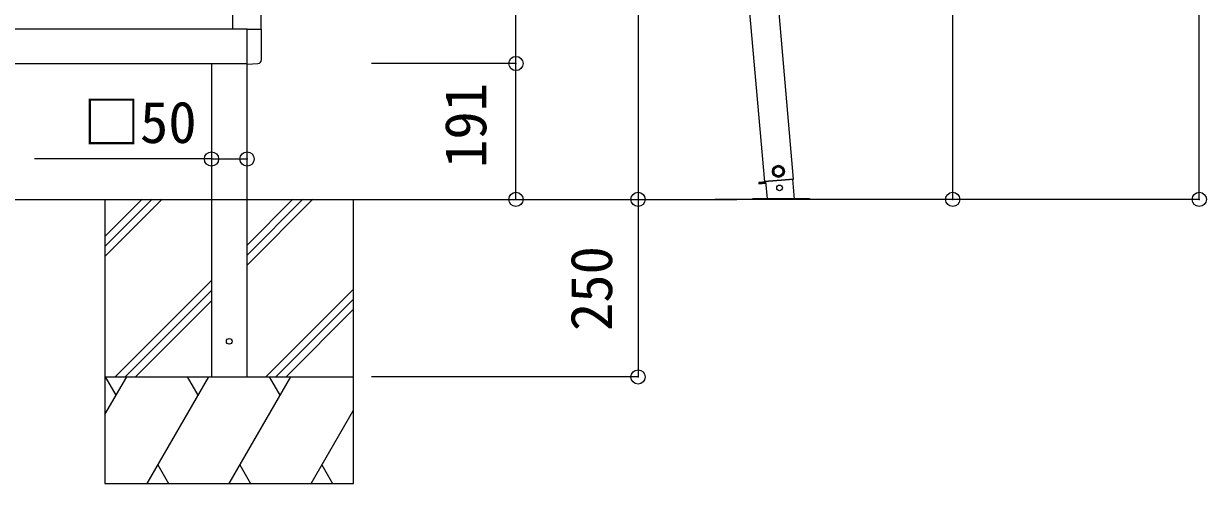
# Model space of a CAD drawing. Units: millimetres at full size; details may follow other scales. Extents: x -5590 to 5652, y -3902 to 3858.
# Drawn here: x -2313 to -648, y -1391 to -744 of the extents above; entities that cross this region are included whole.
import ezdxf
from ezdxf.enums import TextEntityAlignment as Align

# ---------------------------------------------------------------- set-up
doc = ezdxf.new("R2010")
doc.units = ezdxf.units.MM
doc.header["$LTSCALE"] = 20
doc.header["$PDMODE"] = 32
doc.header["$PDSIZE"] = 20
doc.layers.add('0-A_寸法', color=6, linetype='Continuous', lineweight=9)
doc.layers.add('1-0_FRAME', color=7, linetype='Continuous', lineweight=9)
doc.styles.add('ＭＳ ゴシック', font='')
doc.styles.get('ＭＳ ゴシック').set_extended_font_data('MS Gothic')

msp = doc.modelspace()

# ---------------------------------------------------------------- linework, layer by layer
at = {"layer": '0-A_寸法'}
for p, q in [((-657.77, -991.06), (-657.77, 1307.5)), ((-1004.88, -991.06), (-1004.88, 1125.73))]:
    msp.add_line(p, q, dxfattribs=at)
at = {"layer": '1-0_FRAME', "color": 6}
for p, q in [((-1619.79, -799.75), (-1619.79, 36.24)), ((-1447.8, 36.24), (-1447.8, -991.06)), ((-1619.79, -799.75), (-1822.97, -799.75)), ((-1619.79, -991.06), (-1619.79, -799.75)), ((-2048.37, -934.21), (-2297.59, -934.21)), ((-2048.37, -934.21), (-1998.37, -934.21)), ((-1447.8, -991.06), (-1447.8, -1241.06)), ((-1004.88, -991.06), (-1339.19, -991.06)), ((-657.77, -991.06), (-1309.02, -991.06)), ((-1447.8, -1241.06), (-1822.97, -1241.06))]:
    msp.add_line(p, q, dxfattribs=at)
at = {"layer": '1-0_FRAME', "color": 4}
for p, q in [((-2018.37, -751.46), (-2018.37, -12.46)), ((-1978.37, -751.26), (-1978.37, -12.66)), ((-1228.78, -962.46), (-1269.42, -497.94)), ((-1269.59, -966.36), (-1310.26, -501.52)), ((-1998.37, -751.46), (-3430.37, -751.46)), ((-1998.37, -800.46), (-1998.37, -751.26)), ((-1998.37, -751.26), (-1977.87, -751.26)), ((-1977.87, -794.17), (-1977.87, -751.26)), ((-3430.37, -799.96), (-1998.37, -799.96)), ((-2048.37, -800.16), (-2048.37, -1240.96)), ((-1998.37, -800.46), (-1983.08, -799.66)), ((-1998.37, -1240.96), (-1998.37, -800.16)), ((-1228.78, -962.46), (-1269.62, -966.03)), ((-1269.61, -966.03), (-1228.78, -962.46)), ((-1227.7, -990.74), (-1230.16, -962.58)), ((-1268.19, -966.2), (-1278.05, -967.07)), ((-1278.05, -967.07), (-1268.19, -966.21)), ((-1278.05, -967.07), (-1277.88, -969.06)), ((-1268.02, -968.2), (-1277.88, -969.06)), ((-1268.22, -965.91), (-1266.1, -990.07)), ((-1286.36, -991.06), (-1286.36, -990.06))]:
    msp.add_line(p, q, dxfattribs=at)
at = {"layer": '1-0_FRAME'}
for p, q in [((-3318.37, -991.06), (-1309.02, -991.06)), ((-2198.37, -990.96), (-2198.37, -1390.96)), ((-2198.37, -1043.31), (-2146.02, -990.96)), ((-2198.37, -1057.45), (-2131.88, -990.96)), ((-2198.37, -1071.59), (-2117.73, -990.96)), ((-1998.37, -1083.72), (-1905.6, -990.96)), ((-1998.37, -1069.58), (-1919.74, -990.96)), ((-1998.37, -1055.44), (-1933.89, -990.96)), ((-1848.37, -1390.96), (-1848.37, -990.96)), ((-2183.89, -1240.96), (-2048.37, -1105.44)), ((-2169.75, -1240.96), (-2048.37, -1119.58)), ((-1971.76, -1240.96), (-1848.37, -1117.57)), ((-1957.61, -1240.96), (-1848.37, -1131.72)), ((-2155.6, -1240.96), (-2048.37, -1133.72)), ((-1943.47, -1240.96), (-1848.37, -1145.86)), ((-2198.37, -1294.08), (-2167.7, -1240.96)), ((-2198.37, -1240.96), (-1848.37, -1240.96)), ((-2182.7, -1266.94), (-2197.7, -1240.96)), ((-2138.83, -1390.96), (-2052.23, -1240.96)), ((-2067.23, -1266.94), (-2082.23, -1240.96)), ((-2023.36, -1390.96), (-1936.76, -1240.96)), ((-1951.76, -1266.94), (-1966.76, -1240.96)), ((-1907.89, -1390.96), (-1848.37, -1287.86)), ((-2123.83, -1364.98), (-2108.84, -1390.96)), ((-2008.36, -1364.98), (-1993.36, -1390.96)), ((-1892.89, -1364.98), (-1877.89, -1390.96)), ((-2198.37, -1390.96), (-1848.37, -1390.96))]:
    msp.add_line(p, q, dxfattribs=at)
at = {"layer": '1-0_FRAME', "color": 4}
msp.add_lwpolyline([(-1250.96, -944.14), (-1257.11, -948.45), (-1256.45, -955.92), (-1249.65, -959.1), (-1243.5, -954.79), (-1244.16, -947.31)], close=True, dxfattribs=at)
for points in [[(-1278.05, -967.07), (-1277.88, -969.06), (-1268.02, -968.19)], [(-1286.36, -990.06), (-1206.37, -990.06), (-1206.37, -991.06)]]:
    msp.add_lwpolyline(points, dxfattribs=at)
for centre, radius in [((-1250.31, -951.62), 8.5), ((-1250.31, -951.62), 7.7), ((-1250.31, -951.62), 6.5), ((-1248.66, -974.84), 4), ((-2023.37, -1190.96), 4)]:
    msp.add_circle(centre, radius, dxfattribs=at)
msp.add_arc((-1983.37, -794.17), 5.5, 273, 0, dxfattribs=at)
at = {"layer": '1-0_FRAME', "color": 6}
for p in [(-1619.79, -799.75), (-2048.37, -934.21), (-1998.37, -934.21), (-1619.79, -991.06), (-1447.8, -991.06), (-1004.88, -991.06), (-657.77, -991.06), (-1447.8, -1241.06)]:
    msp.add_point(p, dxfattribs=at)

# ---------------------------------------------------------------- texts
at = {"layer": '1-0_FRAME', "style": 'ＭＳ ゴシック'}
for s, p in [('191', (-1643.9, -946.83)), ('250', (-1466.8, -1176.56))]:
    msp.add_text(s, height=58.65, rotation=90, dxfattribs=at).set_placement(p, align=Align.BOTTOM_LEFT)
msp.add_text('□50', height=58.65, dxfattribs=at).set_placement((-2229.11, -929.33), align=Align.BOTTOM_LEFT)

doc.saveas('drawing.dxf')
